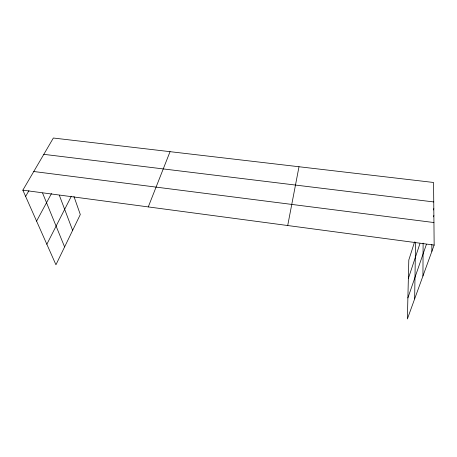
<?xml version="1.0" encoding="UTF-8"?>
<svg xmlns="http://www.w3.org/2000/svg" width="457" height="457" viewBox="0 0 457 457"><rect width="100%" height="100%" fill="white"/><g stroke="black" fill="none" stroke-linecap="round" stroke-linejoin="round"><path stroke-width="0.69" d="M422.936 276.028L423.113 243.141M414.648 298.895L415.539 242.164M287.704 225.53L298.998 166.742M414.59 241.884L408.804 259.993L407.376 318.975L434.15 245.078L433.567 182.474L53.36 138.025L22.85 190.169L55.943 264.774L80.306 214.533L73.943 196.459M408.352 278.496L419.926 243.61M433.379 209.963L433.813 208.678M433.436 216.824L433.876 215.544M407.884 297.918L426.421 244.301M148.274 206.912L170.05 151.667M46.843 244.255L71.349 196.247M36.577 221.108L51.475 193.568M25.621 196.407L28.928 190.666M43.815 154.34L433.75 201.937M33.767 171.512L433.939 222.548M22.85 190.169L434.15 245.078M42.564 193.025L64.603 246.917M59.393 195.436L72.629 230.362M431.831 244.421L431.876 251.356"/></g></svg>
